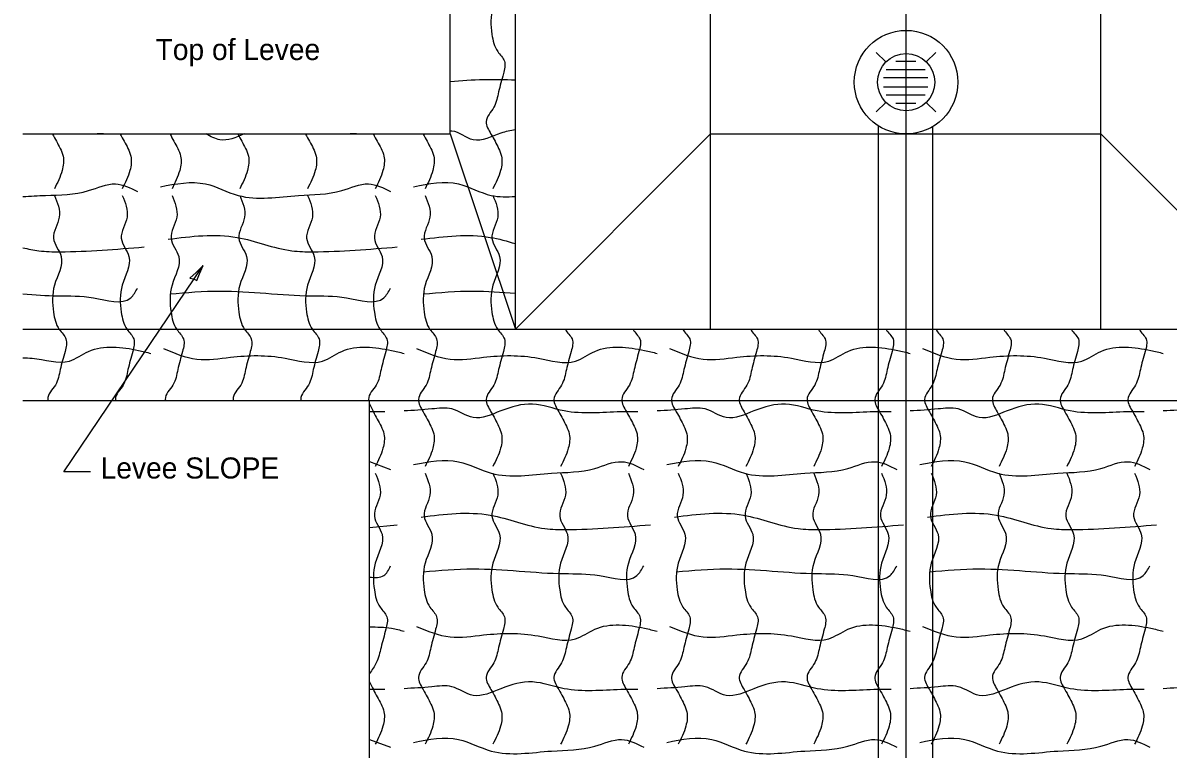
# Model space of a CAD drawing. Extents: x 0 to 2.83, y -0.12 to 1.83.
# Drawn here: x 1.652 to 2.286, y 1.052 to 1.454 of the extents above; entities that cross this region are included whole.
import ezdxf

# ---------------------------------------------------------------- set-up
doc = ezdxf.new("R2010")
doc.units = 0
doc.layers.add('RD_Pr_Roadway_Notes', color=7, linetype='Continuous')
doc.layers.add('SH_General_Details', color=7, linetype='Continuous')

msp = doc.modelspace()

# ---------------------------------------------------------------- linework, layer by layer
at = {"layer": 'RD_Pr_Roadway_Notes'}
for p, q in [((1.67496, 1.20544), (1.75195, 1.31967)), ((1.68962, 1.20544), (1.67496, 1.20544))]:
    msp.add_line(p, q, dxfattribs=at)
msp.add_lwpolyline([(1.74463, 1.31255), (1.74668, 1.31215), (1.74838, 1.31138), (1.74988, 1.31504), (1.75195, 1.31967), (1.74817, 1.31579)], close=True, dxfattribs=at)
at = {"layer": 'SH_General_Details'}
for p, q in [((2.14096, 0.46794), (2.14096, 1.75172)), ((1.92475, 1.28442), (1.92475, 1.60842)), ((2.03275, 1.28442), (2.03275, 1.60842)), ((2.24875, 1.28442), (2.24875, 1.60842)), ((1.88875, 1.39242), (1.88875, 1.50042)), ((2.12976, 1.43225), (2.12446, 1.43755)), ((2.1352, 1.43264), (2.1463, 1.43264)), ((2.15215, 1.43225), (2.15746, 1.43755)), ((2.12995, 1.42814), (2.15155, 1.42814)), ((2.12845, 1.42364), (2.15305, 1.42364)), ((2.12845, 1.41847), (2.15305, 1.41847)), ((2.12995, 1.41397), (2.15155, 1.41397)), ((2.12976, 1.40986), (2.12446, 1.40456)), ((2.1352, 1.40947), (2.1463, 1.40947)), ((2.15215, 1.40986), (2.15746, 1.40456)), ((2.12575, 0.85869), (2.12575, 1.39675)), ((2.15575, 0.85869), (2.15575, 1.39649)), ((1.65222, 1.39242), (1.88875, 1.39242)), ((1.88875, 1.39242), (1.92475, 1.28442)), ((2.03275, 1.39242), (1.92475, 1.28442)), ((2.03275, 1.39242), (2.24875, 1.39242)), ((2.24875, 1.39242), (2.35675, 1.28442)), ((1.65222, 1.28442), (2.64857, 1.28442)), ((1.65222, 1.24499), (2.64857, 1.24499)), ((1.84407, 0.49455), (1.84407, 1.24499)), ((1.85251, 1.23863), (1.84407, 1.23863)), ((1.84407, 1.21108), (1.8557, 1.2068)), ((1.84407, 1.17467), (1.85941, 1.17617)), ((1.85251, 1.08492), (1.84407, 1.08491)), ((1.84407, 1.05737), (1.8557, 1.05309))]:
    msp.add_line(p, q, dxfattribs=at)
for radius in [0.02867, 0.01583]:
    msp.add_circle((2.14096, 1.42106), radius, dxfattribs=at)
for points in [[(1.91229, 1.5121), (1.91495, 1.50004), (1.91176, 1.48837), (1.916, 1.47829), (1.91229, 1.46238), (1.91176, 1.44752), (1.91495, 1.43797), (1.91866, 1.43266), (1.91813, 1.42577), (1.91547, 1.41569), (1.91282, 1.4072), (1.90858, 1.39924), (1.91123, 1.39234), (1.91547, 1.38438), (1.91706, 1.38015), (1.91654, 1.37218), (1.91229, 1.3621)], [(1.88875, 1.42152), (1.90715, 1.42258), (1.92475, 1.42234)], [(1.92475, 1.39471), (1.9167, 1.39287), (1.90132, 1.38916), (1.88964, 1.39394), (1.88875, 1.39397)], [(1.66858, 1.39242), (1.66862, 1.39234), (1.67286, 1.38438), (1.67445, 1.38015), (1.67393, 1.37218), (1.66968, 1.3621)], [(1.71245, 1.39234), (1.70291, 1.39234), (1.69323, 1.39242)], [(1.70608, 1.39242), (1.70612, 1.39234), (1.71036, 1.38438), (1.71195, 1.38015), (1.71143, 1.37218), (1.70718, 1.3621)], [(1.73363, 1.39242), (1.73367, 1.39234), (1.73792, 1.38438), (1.73951, 1.38015), (1.73898, 1.37218), (1.73474, 1.3621)], [(1.77468, 1.39242), (1.76126, 1.38916), (1.75362, 1.39242)], [(1.77113, 1.39242), (1.77117, 1.39234), (1.77542, 1.38438), (1.77701, 1.38015), (1.77648, 1.37218), (1.77224, 1.3621)], [(1.80863, 1.39242), (1.80867, 1.39234), (1.81292, 1.38438), (1.81451, 1.38015), (1.81398, 1.37218), (1.80974, 1.3621)], [(1.85251, 1.39234), (1.84296, 1.39234), (1.83328, 1.39242)], [(1.84613, 1.39242), (1.84617, 1.39234), (1.85042, 1.38438), (1.85201, 1.38015), (1.85148, 1.37218), (1.84724, 1.3621)], [(1.87369, 1.39242), (1.87373, 1.39234), (1.87797, 1.38438), (1.87956, 1.38015), (1.87904, 1.37218), (1.87479, 1.3621)], [(1.65222, 1.35779), (1.66471, 1.35839), (1.68858, 1.36104), (1.70344, 1.36476), (1.71564, 1.36051)], [(1.72837, 1.36317), (1.75331, 1.36476), (1.77134, 1.35839), (1.80476, 1.35839), (1.82864, 1.36104), (1.84349, 1.36476), (1.8557, 1.36051)], [(1.86842, 1.36317), (1.89336, 1.36476), (1.9114, 1.35839), (1.92475, 1.35779)], [(1.66968, 1.35839), (1.67234, 1.34633), (1.66915, 1.33466), (1.67339, 1.32458), (1.66968, 1.30866), (1.66915, 1.29381), (1.67234, 1.28426), (1.67605, 1.27895), (1.67552, 1.27206), (1.67286, 1.26198), (1.67021, 1.25349), (1.66597, 1.24553), (1.66601, 1.24499)], [(1.70718, 1.35839), (1.70984, 1.34633), (1.70665, 1.33466), (1.71089, 1.32458), (1.70718, 1.30866), (1.70665, 1.29381), (1.70984, 1.28426), (1.71355, 1.27895), (1.71302, 1.27206), (1.71036, 1.26198), (1.70771, 1.25349), (1.70347, 1.24553), (1.70351, 1.24499)], [(1.73474, 1.35839), (1.73739, 1.34633), (1.7342, 1.33466), (1.73845, 1.32458), (1.73474, 1.30866), (1.7342, 1.29381), (1.73739, 1.28426), (1.7411, 1.27895), (1.74057, 1.27206), (1.73792, 1.26198), (1.73527, 1.25349), (1.73102, 1.24553), (1.73107, 1.24499)], [(1.77224, 1.35839), (1.77489, 1.34633), (1.7717, 1.33466), (1.77595, 1.32458), (1.77224, 1.30866), (1.7717, 1.29381), (1.77489, 1.28426), (1.7786, 1.27895), (1.77807, 1.27206), (1.77542, 1.26198), (1.77277, 1.25349), (1.76852, 1.24553), (1.76857, 1.24499)], [(1.80974, 1.35839), (1.81239, 1.34633), (1.8092, 1.33466), (1.81345, 1.32458), (1.80974, 1.30866), (1.8092, 1.29381), (1.81239, 1.28426), (1.8161, 1.27895), (1.81557, 1.27206), (1.81292, 1.26198), (1.81027, 1.25349), (1.80602, 1.24553), (1.80607, 1.24499)], [(1.84724, 1.35839), (1.84989, 1.34633), (1.8467, 1.33466), (1.85095, 1.32458), (1.84724, 1.30866), (1.8467, 1.29381), (1.84989, 1.28426), (1.8536, 1.27895), (1.85307, 1.27206), (1.85042, 1.26198), (1.84777, 1.25349), (1.84352, 1.24553), (1.84357, 1.24499)], [(1.87479, 1.35839), (1.87745, 1.34633), (1.87426, 1.33466), (1.8785, 1.32458), (1.87479, 1.30866), (1.87426, 1.29381), (1.87745, 1.28426), (1.88116, 1.27895), (1.88063, 1.27206), (1.87797, 1.26198), (1.87532, 1.25349), (1.87108, 1.24553), (1.87373, 1.23863), (1.87797, 1.23067), (1.87956, 1.22643), (1.87904, 1.21847), (1.87479, 1.20839)], [(1.91229, 1.35839), (1.91495, 1.34633), (1.91176, 1.33466), (1.916, 1.32458), (1.91229, 1.30866), (1.91176, 1.29381), (1.91495, 1.28426), (1.91866, 1.27895), (1.91813, 1.27206), (1.91547, 1.26198), (1.91282, 1.25349), (1.90858, 1.24553), (1.91123, 1.23863), (1.91547, 1.23067), (1.91706, 1.22643), (1.91654, 1.21847), (1.91229, 1.20839)], [(1.73261, 1.33413), (1.77081, 1.33519), (1.80105, 1.32776), (1.81272, 1.32723), (1.85941, 1.32988)], [(1.87267, 1.33413), (1.91087, 1.33519), (1.92475, 1.33174)], [(1.65222, 1.32946), (1.661, 1.32776), (1.67267, 1.32723), (1.71935, 1.32988)], [(1.65222, 1.30386), (1.67161, 1.30283), (1.69124, 1.30176), (1.71193, 1.30176), (1.71564, 1.30707)], [(1.73367, 1.30389), (1.76126, 1.30548), (1.81166, 1.30283), (1.83129, 1.30176), (1.85198, 1.30176), (1.8557, 1.30707)], [(1.87373, 1.30389), (1.90132, 1.30548), (1.92475, 1.30426)], [(1.95238, 1.28442), (1.95245, 1.28426), (1.95616, 1.27895), (1.95563, 1.27206), (1.95297, 1.26198), (1.95032, 1.25349), (1.94608, 1.24553), (1.94873, 1.23863), (1.95297, 1.23067), (1.95456, 1.22643), (1.95404, 1.21847), (1.94979, 1.20839)], [(1.98988, 1.28442), (1.98995, 1.28426), (1.99366, 1.27895), (1.99313, 1.27206), (1.99047, 1.26198), (1.98782, 1.25349), (1.98358, 1.24553), (1.98623, 1.23863), (1.99047, 1.23067), (1.99206, 1.22643), (1.99154, 1.21847), (1.98729, 1.20839)], [(2.01743, 1.28442), (2.0175, 1.28426), (2.02121, 1.27895), (2.02068, 1.27206), (2.01803, 1.26198), (2.01538, 1.25349), (2.01113, 1.24553), (2.01378, 1.23863), (2.01803, 1.23067), (2.01962, 1.22643), (2.01909, 1.21847), (2.01485, 1.20839)], [(2.05493, 1.28442), (2.055, 1.28426), (2.05871, 1.27895), (2.05818, 1.27206), (2.05553, 1.26198), (2.05288, 1.25349), (2.04863, 1.24553), (2.05128, 1.23863), (2.05553, 1.23067), (2.05712, 1.22643), (2.05659, 1.21847), (2.05235, 1.20839)], [(2.09243, 1.28442), (2.0925, 1.28426), (2.09621, 1.27895), (2.09568, 1.27206), (2.09303, 1.26198), (2.09038, 1.25349), (2.08613, 1.24553), (2.08878, 1.23863), (2.09303, 1.23067), (2.09462, 1.22643), (2.09409, 1.21847), (2.08985, 1.20839)], [(2.12993, 1.28442), (2.13, 1.28426), (2.13371, 1.27895), (2.13318, 1.27206), (2.13053, 1.26198), (2.12788, 1.25349), (2.12363, 1.24553), (2.12628, 1.23863), (2.13053, 1.23067), (2.13212, 1.22643), (2.13159, 1.21847), (2.12735, 1.20839)], [(2.15749, 1.28442), (2.15756, 1.28426), (2.16127, 1.27895), (2.16074, 1.27206), (2.15808, 1.26198), (2.15543, 1.25349), (2.15119, 1.24553), (2.15384, 1.23863), (2.15808, 1.23067), (2.15967, 1.22643), (2.15915, 1.21847), (2.1549, 1.20839)], [(2.19499, 1.28442), (2.19506, 1.28426), (2.19877, 1.27895), (2.19824, 1.27206), (2.19558, 1.26198), (2.19293, 1.25349), (2.18869, 1.24553), (2.19134, 1.23863), (2.19558, 1.23067), (2.19717, 1.22643), (2.19665, 1.21847), (2.1924, 1.20839)], [(2.23249, 1.28442), (2.23256, 1.28426), (2.23627, 1.27895), (2.23574, 1.27206), (2.23308, 1.26198), (2.23043, 1.25349), (2.22619, 1.24553), (2.22884, 1.23863), (2.23308, 1.23067), (2.23467, 1.22643), (2.23415, 1.21847), (2.2299, 1.20839)], [(2.26999, 1.28442), (2.27006, 1.28426), (2.27377, 1.27895), (2.27324, 1.27206), (2.27058, 1.26198), (2.26793, 1.25349), (2.26369, 1.24553), (2.26634, 1.23863), (2.27058, 1.23067), (2.27217, 1.22643), (2.27165, 1.21847), (2.2674, 1.20839)], [(1.65222, 1.26846), (1.65728, 1.26834), (1.67797, 1.26675), (1.68858, 1.27206), (1.71617, 1.27259), (1.72307, 1.27099)], [(1.72996, 1.27365), (1.74853, 1.26781), (1.7671, 1.26887), (1.79734, 1.26834), (1.81802, 1.26675), (1.82864, 1.27206), (1.85623, 1.27259), (1.86312, 1.27099)], [(1.87001, 1.27365), (1.88858, 1.26781), (1.90715, 1.26887), (1.93739, 1.26834), (1.95808, 1.26675), (1.96869, 1.27206), (1.99628, 1.27259), (2.00318, 1.27099)], [(2.01007, 1.27365), (2.02864, 1.26781), (2.04721, 1.26887), (2.07745, 1.26834), (2.09813, 1.26675), (2.10875, 1.27206), (2.13634, 1.27259), (2.14323, 1.27099)], [(2.15012, 1.27365), (2.16869, 1.26781), (2.18726, 1.26887), (2.2175, 1.26834), (2.23819, 1.26675), (2.2488, 1.27206), (2.27639, 1.27259), (2.28329, 1.27099)], [(1.84407, 1.24303), (1.84617, 1.23863), (1.85042, 1.23067), (1.85201, 1.22643), (1.85148, 1.21847), (1.84724, 1.20839)], [(1.99256, 1.23863), (1.98302, 1.23863), (1.95172, 1.23916), (1.93421, 1.24287), (1.9167, 1.23916), (1.90132, 1.23545), (1.88964, 1.24023), (1.8785, 1.24023), (1.86312, 1.23916)], [(2.13262, 1.23863), (2.12307, 1.23863), (2.09177, 1.23916), (2.07426, 1.24287), (2.05676, 1.23916), (2.04137, 1.23545), (2.0297, 1.24023), (2.01856, 1.24023), (2.00318, 1.23916)], [(2.27267, 1.23863), (2.26313, 1.23863), (2.23183, 1.23916), (2.21432, 1.24287), (2.19681, 1.23916), (2.18143, 1.23545), (2.16975, 1.24023), (2.15861, 1.24023), (2.14323, 1.23916)], [(2.41273, 1.23863), (2.40318, 1.23863), (2.37188, 1.23916), (2.35437, 1.24287), (2.33687, 1.23916), (2.32148, 1.23545), (2.30981, 1.24023), (2.29867, 1.24023), (2.28329, 1.23916)], [(1.86842, 1.20945), (1.89336, 1.21104), (1.9114, 1.20468), (1.94482, 1.20468), (1.96869, 1.20733), (1.98355, 1.21104), (1.99575, 1.2068)], [(2.00848, 1.20945), (2.03342, 1.21104), (2.05145, 1.20468), (2.08487, 1.20468), (2.10875, 1.20733), (2.1236, 1.21104), (2.13581, 1.2068)], [(2.14853, 1.20945), (2.17347, 1.21104), (2.19151, 1.20468), (2.22493, 1.20468), (2.2488, 1.20733), (2.26366, 1.21104), (2.27586, 1.2068)], [(1.84724, 1.20468), (1.84989, 1.19262), (1.8467, 1.18095), (1.85095, 1.17087), (1.84724, 1.15495), (1.8467, 1.14009), (1.84989, 1.13055), (1.8536, 1.12524), (1.85307, 1.11834), (1.85042, 1.10826), (1.84777, 1.09977), (1.84407, 1.09392)], [(1.87479, 1.20468), (1.87745, 1.19262), (1.87426, 1.18095), (1.8785, 1.17087), (1.87479, 1.15495), (1.87426, 1.14009), (1.87745, 1.13055), (1.88116, 1.12524), (1.88063, 1.11834), (1.87797, 1.10826), (1.87532, 1.09977), (1.87108, 1.09182), (1.87373, 1.08492), (1.87797, 1.07696), (1.87956, 1.07272), (1.87904, 1.06476), (1.87479, 1.05468)], [(1.91229, 1.20468), (1.91495, 1.19262), (1.91176, 1.18095), (1.916, 1.17087), (1.91229, 1.15495), (1.91176, 1.14009), (1.91495, 1.13055), (1.91866, 1.12524), (1.91813, 1.11834), (1.91547, 1.10826), (1.91282, 1.09977), (1.90858, 1.09182), (1.91123, 1.08492), (1.91547, 1.07696), (1.91706, 1.07272), (1.91654, 1.06476), (1.91229, 1.05468)], [(1.94979, 1.20468), (1.95245, 1.19262), (1.94926, 1.18095), (1.9535, 1.17087), (1.94979, 1.15495), (1.94926, 1.14009), (1.95245, 1.13055), (1.95616, 1.12524), (1.95563, 1.11834), (1.95297, 1.10826), (1.95032, 1.09977), (1.94608, 1.09182), (1.94873, 1.08492), (1.95297, 1.07696), (1.95456, 1.07272), (1.95404, 1.06476), (1.94979, 1.05468)], [(1.98729, 1.20468), (1.98995, 1.19262), (1.98676, 1.18095), (1.991, 1.17087), (1.98729, 1.15495), (1.98676, 1.14009), (1.98995, 1.13055), (1.99366, 1.12524), (1.99313, 1.11834), (1.99047, 1.10826), (1.98782, 1.09977), (1.98358, 1.09182), (1.98623, 1.08492), (1.99047, 1.07696), (1.99206, 1.07272), (1.99154, 1.06476), (1.98729, 1.05468)], [(2.01485, 1.20468), (2.0175, 1.19262), (2.01431, 1.18095), (2.01856, 1.17087), (2.01485, 1.15495), (2.01431, 1.14009), (2.0175, 1.13055), (2.02121, 1.12524), (2.02068, 1.11834), (2.01803, 1.10826), (2.01538, 1.09977), (2.01113, 1.09182), (2.01378, 1.08492), (2.01803, 1.07696), (2.01962, 1.07272), (2.01909, 1.06476), (2.01485, 1.05468)], [(2.05235, 1.20468), (2.055, 1.19262), (2.05181, 1.18095), (2.05606, 1.17087), (2.05235, 1.15495), (2.05181, 1.14009), (2.055, 1.13055), (2.05871, 1.12524), (2.05818, 1.11834), (2.05553, 1.10826), (2.05288, 1.09977), (2.04863, 1.09182), (2.05128, 1.08492), (2.05553, 1.07696), (2.05712, 1.07272), (2.05659, 1.06476), (2.05235, 1.05468)], [(2.08985, 1.20468), (2.0925, 1.19262), (2.08931, 1.18095), (2.09356, 1.17087), (2.08985, 1.15495), (2.08931, 1.14009), (2.0925, 1.13055), (2.09621, 1.12524), (2.09568, 1.11834), (2.09303, 1.10826), (2.09038, 1.09977), (2.08613, 1.09182), (2.08878, 1.08492), (2.09303, 1.07696), (2.09462, 1.07272), (2.09409, 1.06476), (2.08985, 1.05468)], [(2.12735, 1.20468), (2.13, 1.19262), (2.12681, 1.18095), (2.13106, 1.17087), (2.12735, 1.15495), (2.12681, 1.14009), (2.13, 1.13055), (2.13371, 1.12524), (2.13318, 1.11834), (2.13053, 1.10826), (2.12788, 1.09977), (2.12363, 1.09182), (2.12628, 1.08492), (2.13053, 1.07696), (2.13212, 1.07272), (2.13159, 1.06476), (2.12735, 1.05468)], [(2.1549, 1.20468), (2.15756, 1.19262), (2.15437, 1.18095), (2.15861, 1.17087), (2.1549, 1.15495), (2.15437, 1.14009), (2.15756, 1.13055), (2.16127, 1.12524), (2.16074, 1.11834), (2.15808, 1.10826), (2.15543, 1.09977), (2.15119, 1.09182), (2.15384, 1.08492), (2.15808, 1.07696), (2.15967, 1.07272), (2.15915, 1.06476), (2.1549, 1.05468)], [(2.1924, 1.20468), (2.19506, 1.19262), (2.19187, 1.18095), (2.19611, 1.17087), (2.1924, 1.15495), (2.19187, 1.14009), (2.19506, 1.13055), (2.19877, 1.12524), (2.19824, 1.11834), (2.19558, 1.10826), (2.19293, 1.09977), (2.18869, 1.09182), (2.19134, 1.08492), (2.19558, 1.07696), (2.19717, 1.07272), (2.19665, 1.06476), (2.1924, 1.05468)], [(2.2299, 1.20468), (2.23256, 1.19262), (2.22937, 1.18095), (2.23361, 1.17087), (2.2299, 1.15495), (2.22937, 1.14009), (2.23256, 1.13055), (2.23627, 1.12524), (2.23574, 1.11834), (2.23308, 1.10826), (2.23043, 1.09977), (2.22619, 1.09182), (2.22884, 1.08492), (2.23308, 1.07696), (2.23467, 1.07272), (2.23415, 1.06476), (2.2299, 1.05468)], [(2.2674, 1.20468), (2.27006, 1.19262), (2.26687, 1.18095), (2.27111, 1.17087), (2.2674, 1.15495), (2.26687, 1.14009), (2.27006, 1.13055), (2.27377, 1.12524), (2.27324, 1.11834), (2.27058, 1.10826), (2.26793, 1.09977), (2.26369, 1.09182), (2.26634, 1.08492), (2.27058, 1.07696), (2.27217, 1.07272), (2.27165, 1.06476), (2.2674, 1.05468)], [(1.87267, 1.18041), (1.91087, 1.18148), (1.94111, 1.17405), (1.95278, 1.17351), (1.99946, 1.17617)], [(2.01272, 1.18041), (2.05092, 1.18148), (2.08116, 1.17405), (2.09283, 1.17351), (2.13952, 1.17617)], [(2.15278, 1.18041), (2.19098, 1.18148), (2.22122, 1.17405), (2.23289, 1.17351), (2.27957, 1.17617)], [(1.84407, 1.1472), (1.85198, 1.14805), (1.8557, 1.15335)], [(1.87373, 1.15017), (1.90132, 1.15176), (1.95172, 1.14912), (1.97135, 1.14805), (1.99204, 1.14805), (1.99575, 1.15335)], [(2.01378, 1.15017), (2.04137, 1.15176), (2.09177, 1.14912), (2.1114, 1.14805), (2.13209, 1.14805), (2.13581, 1.15335)], [(2.15384, 1.15017), (2.18143, 1.15176), (2.23183, 1.14912), (2.25146, 1.14805), (2.27215, 1.14805), (2.27586, 1.15335)], [(1.87001, 1.11993), (1.88858, 1.1141), (1.90715, 1.11516), (1.93739, 1.11463), (1.95808, 1.11304), (1.96869, 1.11834), (1.99628, 1.11888), (2.00318, 1.11728)], [(2.01007, 1.11993), (2.02864, 1.1141), (2.04721, 1.11516), (2.07745, 1.11463), (2.09813, 1.11304), (2.10875, 1.11834), (2.13634, 1.11888), (2.14323, 1.11728)], [(2.15012, 1.11993), (2.16869, 1.1141), (2.18726, 1.11516), (2.2175, 1.11463), (2.23819, 1.11304), (2.2488, 1.11834), (2.27639, 1.11888), (2.28329, 1.11728)], [(1.84407, 1.11968), (1.85623, 1.11888), (1.86312, 1.11728)], [(1.84407, 1.08932), (1.84617, 1.08492), (1.85042, 1.07696), (1.85201, 1.07272), (1.85148, 1.06476), (1.84724, 1.05468)], [(1.99256, 1.08492), (1.98302, 1.08492), (1.95172, 1.08545), (1.93421, 1.08916), (1.9167, 1.08545), (1.90132, 1.08174), (1.88964, 1.08651), (1.8785, 1.08651), (1.86312, 1.08545)], [(2.13262, 1.08492), (2.12307, 1.08492), (2.09177, 1.08545), (2.07426, 1.08916), (2.05676, 1.08545), (2.04137, 1.08174), (2.0297, 1.08651), (2.01856, 1.08651), (2.00318, 1.08545)], [(2.27267, 1.08492), (2.26313, 1.08492), (2.23183, 1.08545), (2.21432, 1.08916), (2.19681, 1.08545), (2.18143, 1.08174), (2.16975, 1.08651), (2.15861, 1.08651), (2.14323, 1.08545)], [(2.41273, 1.08492), (2.40318, 1.08492), (2.37188, 1.08545), (2.35437, 1.08916), (2.33687, 1.08545), (2.32148, 1.08174), (2.30981, 1.08651), (2.29867, 1.08651), (2.28329, 1.08545)], [(1.86842, 1.05574), (1.89336, 1.05733), (1.9114, 1.05096), (1.94482, 1.05096), (1.96869, 1.05362), (1.98355, 1.05733), (1.99575, 1.05309)], [(2.00848, 1.05574), (2.03342, 1.05733), (2.05145, 1.05096), (2.08487, 1.05096), (2.10875, 1.05362), (2.1236, 1.05733), (2.13581, 1.05309)], [(2.14853, 1.05574), (2.17347, 1.05733), (2.19151, 1.05096), (2.22493, 1.05096), (2.2488, 1.05362), (2.26366, 1.05733), (2.27586, 1.05309)]]:
    msp.add_spline(points, degree=3, dxfattribs=at)

# ---------------------------------------------------------------- texts
at = {"layer": 'RD_Pr_Roadway_Notes'}
for s, p in [('Top of Levee', (1.72564, 1.43331)), ('Levee SLOPE', (1.69522, 1.20174))]:
    msp.add_text(s, height=0.0116667, dxfattribs=at).set_placement(p)

doc.saveas('drawing.dxf')
